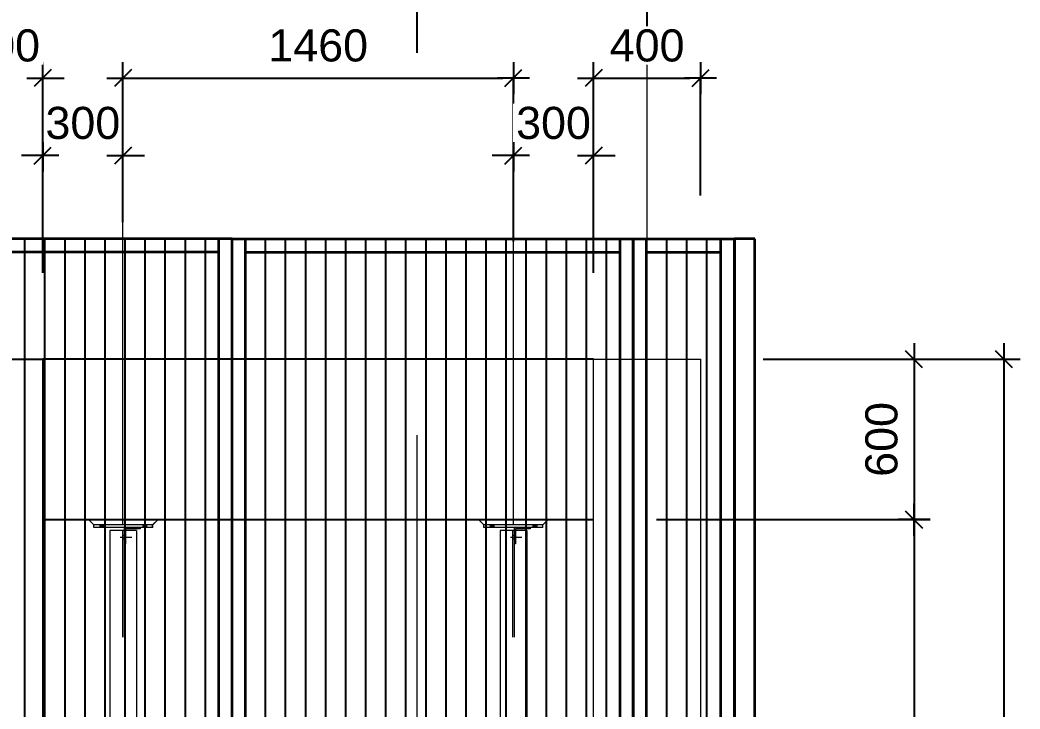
# Model space of a CAD drawing. Header units: millimetres. Extents: x 652937 to 1670132, y 1473552 to 2851037.
# Drawn here: x 663473.683 to 663477.422, y 1524566.7 to 1524569.277 of the extents above; entities that cross this region are included whole.
import ezdxf

# ---------------------------------------------------------------- set-up
doc = ezdxf.new("R2010")
doc.units = ezdxf.units.MM
for name, pattern in [('Grid Line', [22.225, 12.7, -3.175, 3.175, -3.175]), ('HIDDEN', [0.375, 0.25, -0.125]), ('XKITLINE00', [0]), ('XKITLINE02', [4, 2, -2])]:
    doc.linetypes.add(name, pattern=pattern)
doc.layers.get('Defpoints').update_dxf_attribs({"color": 255})
doc.layers.add('000 - 0_HIDE_OBJ_FRAMING_DEF_SUB', color=1, linetype='Continuous', plot=False)
for name, color, linetype, lineweight in [('A-230-M_FLOOR', 2, 'Continuous', 25), ('A-GENM', 37, 'Continuous', 9), ('Bolt', 7, 'Continuous', 0), ('Part', 2, 'Continuous', 0), ('Z-030-M_GRID', 1, 'Continuous', 9)]:
    doc.layers.add(name, color=color, linetype=linetype, lineweight=lineweight)
doc.layers.add('S-DIM', color=7, linetype='Continuous')
doc.styles.add('Arial', font='arial.ttf')
doc.dimstyles.new('Dim 40 - Cen', dxfattribs={"dimscale": 0.04, "dimtxt": 3, "dimasz": 1, "dimexe": 0, "dimexo": 1, "dimgap": 1.5, "dimtad": 1, "dimdec": 0, "dimlfac": 1000, "dimzin": 1, "dimdsep": 46, "dimtxsty": 'Arial', "dimblk": 'CEN1', "dimcen": 0.09, "dimclrd": 1, "dimclre": 49, "dimclrt": 3, "dimadec": 0, "dimazin": 0, "dimtfac": 1, "dimtdec": 0, "dimtix": 1, "dimtofl": 0, "dimtmove": 2, "dimatfit": 3, "dimfxl": 1, "dimtfill": 1, "dimtolj": 1, "dimtzin": 0, "dimarcsym": 1})
doc.dimstyles.new('Dim 40 - End', dxfattribs={"dimscale": 0.04, "dimtxt": 3, "dimasz": 1, "dimexe": 0, "dimexo": 2.5, "dimgap": 1.5, "dimtad": 1, "dimdec": 0, "dimlfac": 1000, "dimzin": 1, "dimdsep": 46, "dimtxsty": 'Arial', "dimblk": 'END', "dimcen": 0.09, "dimclrd": 1, "dimclre": 49, "dimclrt": 3, "dimadec": 0, "dimazin": 0, "dimtfac": 1, "dimtdec": 0, "dimtix": 1, "dimtofl": 0, "dimtmove": 2, "dimatfit": 3, "dimfxl": 1, "dimtfill": 1, "dimtfillclr": 256, "dimtolj": 1, "dimtzin": 0, "dimarcsym": 0})

# ---------------------------------------------------------------- blocks, each defined once
blk = doc.blocks.new('GM_Louver Grill Vertical Z1 - Z Profile-22981246-ENT 3 ELE-1 Sheet')
at = {"layer": '000 - 0_HIDE_OBJ_FRAMING_DEF_SUB'}
blk.add_line((1611284.3, 108890), (1611284.3, 114870), dxfattribs=at)
blk = doc.blocks.new('GM_Louver Grill Vertical Z1 - Z Profile-V54-ENT 3 ELE-1 Sheet')
at = {"layer": '000 - 0_HIDE_OBJ_FRAMING_DEF_SUB'}
blk.add_line((1603484.3, 106110.5), (1603484.3, 114870), dxfattribs=at)
blk = doc.blocks.new('E1')
at = {"layer": '000 - 0_HIDE_OBJ_FRAMING_DEF_SUB', "color": 1, "lineweight": 35}
for p, q in [((1615909.3, 108890), (1615909.3, 114870)), ((1616009.3, 108890), (1616009.3, 114870)), ((1617409.3, 114870), (1617409.3, 108890)), ((1617509.2, 106110.5), (1617509.2, 114870)), ((1617785.9, 114870), (1617785.9, 106110.5)), ((1615909.3, 114820), (1614509.3, 114820)), ((1616009.3, 114820), (1617409.3, 114820)), ((1617509.2, 114820), (1617785.9, 114820))]:
    blk.add_line(p, q, dxfattribs=at)
for points in [[(1615959.3, 114870), (1614459.3, 114870), (1614459.3, 108890), (1615959.3, 108890)], [(1615959.3, 114870), (1617459.3, 114870), (1617459.3, 108890), (1615959.3, 108890)], [(1617459.2, 114870), (1617835.9, 114870), (1617835.9, 106110.5), (1617459.2, 106110.5)], [(1617913.6, 114870), (1617838, 114870), (1617838, 106110.5), (1617913.6, 106110.5)]]:
    blk.add_lwpolyline(points, close=True, dxfattribs=at)
at = {"layer": 'A-GENM'}
for name, p in [('GM_Louver Grill Vertical Z1 - Z Profile-22981246-ENT 3 ELE-1 Sheet', (3900, 0)), ('GM_Louver Grill Vertical Z1 - Z Profile-22981246-ENT 3 ELE-1 Sheet', (3975, 0)), ('GM_Louver Grill Vertical Z1 - Z Profile-22981246-ENT 3 ELE-1 Sheet', (4050, 0)), ('GM_Louver Grill Vertical Z1 - Z Profile-22981246-ENT 3 ELE-1 Sheet', (4125, 0)), ('GM_Louver Grill Vertical Z1 - Z Profile-22981246-ENT 3 ELE-1 Sheet', (4200, 0)), ('GM_Louver Grill Vertical Z1 - Z Profile-22981246-ENT 3 ELE-1 Sheet', (4275, 0)), ('GM_Louver Grill Vertical Z1 - Z Profile-22981246-ENT 3 ELE-1 Sheet', (4350, 0)), ('GM_Louver Grill Vertical Z1 - Z Profile-22981246-ENT 3 ELE-1 Sheet', (4425, 0)), ('GM_Louver Grill Vertical Z1 - Z Profile-22981246-ENT 3 ELE-1 Sheet', (4500, 0)), ('GM_Louver Grill Vertical Z1 - Z Profile-22981246-ENT 3 ELE-1 Sheet', (4575, 0)), ('GM_Louver Grill Vertical Z1 - Z Profile-22981246-ENT 3 ELE-1 Sheet', (4800, 0)), ('GM_Louver Grill Vertical Z1 - Z Profile-22981246-ENT 3 ELE-1 Sheet', (4875, 0)), ('GM_Louver Grill Vertical Z1 - Z Profile-22981246-ENT 3 ELE-1 Sheet', (4950, 0)), ('GM_Louver Grill Vertical Z1 - Z Profile-22981246-ENT 3 ELE-1 Sheet', (5025, 0)), ('GM_Louver Grill Vertical Z1 - Z Profile-22981246-ENT 3 ELE-1 Sheet', (5100, 0)), ('GM_Louver Grill Vertical Z1 - Z Profile-22981246-ENT 3 ELE-1 Sheet', (5175, 0)), ('GM_Louver Grill Vertical Z1 - Z Profile-22981246-ENT 3 ELE-1 Sheet', (5250, 0)), ('GM_Louver Grill Vertical Z1 - Z Profile-22981246-ENT 3 ELE-1 Sheet', (5324.9, 0)), ('GM_Louver Grill Vertical Z1 - Z Profile-22981246-ENT 3 ELE-1 Sheet', (5399.9, 0)), ('GM_Louver Grill Vertical Z1 - Z Profile-22981246-ENT 3 ELE-1 Sheet', (5474.9, 0)), ('GM_Louver Grill Vertical Z1 - Z Profile-22981246-ENT 3 ELE-1 Sheet', (5549.9, 0)), ('GM_Louver Grill Vertical Z1 - Z Profile-22981246-ENT 3 ELE-1 Sheet', (5624.9, 0)), ('GM_Louver Grill Vertical Z1 - Z Profile-22981246-ENT 3 ELE-1 Sheet', (5699.9, 0)), ('GM_Louver Grill Vertical Z1 - Z Profile-22981246-ENT 3 ELE-1 Sheet', (5774.9, 0)), ('GM_Louver Grill Vertical Z1 - Z Profile-22981246-ENT 3 ELE-1 Sheet', (5849.9, 0)), ('GM_Louver Grill Vertical Z1 - Z Profile-22981246-ENT 3 ELE-1 Sheet', (5924.9, 0)), ('GM_Louver Grill Vertical Z1 - Z Profile-22981246-ENT 3 ELE-1 Sheet', (5999.9, 0)), ('GM_Louver Grill Vertical Z1 - Z Profile-22981246-ENT 3 ELE-1 Sheet', (6074.9, 0)), ('GM_Louver Grill Vertical Z1 - Z Profile-V54-ENT 3 ELE-1 Sheet', (14100.5, 0)), ('GM_Louver Grill Vertical Z1 - Z Profile-V54-ENT 3 ELE-1 Sheet', (14175.5, 0)), ('GM_Louver Grill Vertical Z1 - Z Profile-V54-ENT 3 ELE-1 Sheet', (14250.5, 0))]:
    blk.add_blockref(name, p, dxfattribs=at)
blk = doc.blocks.new('CEN1')
at = {"color": 1}
for p, q in [((0, 1.5), (0, -1.5)), ((1.5, 0), (-1.5, 0))]:
    blk.add_line(p, q, dxfattribs=at)
at = {"color": 3}
blk.add_circle((0, 0), 0.75, dxfattribs=at)
blk = doc.blocks.new('*D98')
at = {"color": 49, "lineweight": -2, "transparency": 16777216}
for p, q in [((663475.168, 1524569.1535), (663475.168, 1524569.4176)), ((663476.028, 1524569.145), (663476.028, 1524569.4176))]:
    blk.add_line(p, q, dxfattribs=at)
at = {"color": 1, "lineweight": -2, "transparency": 16777216}
blk.add_line((663475.208, 1524569.4176), (663475.988, 1524569.4176), dxfattribs=at)
at = {"layer": 'Defpoints', "color": 0, "transparency": 16777216}
for p in [(663476.028, 1524569.4176), (663475.168, 1524569.1135), (663476.028, 1524569.105)]:
    blk.add_point(p, dxfattribs=at)
at = {"color": 1, "lineweight": -2, "transparency": 16777216, "xscale": 0.04, "yscale": 0.04, "zscale": 0.04, "rotation": 180}
blk.add_blockref('CEN1', (663475.168, 1524569.4176), dxfattribs=at)
at = {"color": 1, "lineweight": -2, "transparency": 16777216, "xscale": 0.04, "yscale": 0.04, "zscale": 0.04}
blk.add_blockref('CEN1', (663476.028, 1524569.4176), dxfattribs=at)
at = {"color": 3, "transparency": 16777216, "insert": (663475.598, 1524569.5389), "char_height": 0.12, "attachment_point": 5, "style": 'Arial', "bg_fill": 3, "box_fill_scale": 1.1, "bg_fill_color": 256, "bg_fill_true_color": 13158600, "bg_fill_transparency": 0}
blk.add_mtext('\\A1;860', dxfattribs=at)
blk = doc.blocks.new('*D221')
at = {"color": 49, "lineweight": -2, "transparency": 16777216}
for p, q in [((663473.618, 1524569.1259), (663473.618, 1524569.4176)), ((663475.168, 1524569.2414), (663475.168, 1524569.4176))]:
    blk.add_line(p, q, dxfattribs=at)
at = {"color": 1, "lineweight": -2, "transparency": 16777216}
blk.add_line((663473.658, 1524569.4176), (663475.128, 1524569.4176), dxfattribs=at)
at = {"layer": 'Defpoints', "color": 0, "transparency": 16777216}
for p in [(663475.168, 1524569.4176), (663475.168, 1524569.2014), (663473.618, 1524569.0859)]:
    blk.add_point(p, dxfattribs=at)
at = {"color": 1, "lineweight": -2, "transparency": 16777216, "xscale": 0.04, "yscale": 0.04, "zscale": 0.04, "rotation": 180}
blk.add_blockref('CEN1', (663473.618, 1524569.4176), dxfattribs=at)
at = {"color": 1, "lineweight": -2, "transparency": 16777216, "xscale": 0.04, "yscale": 0.04, "zscale": 0.04}
blk.add_blockref('CEN1', (663475.168, 1524569.4176), dxfattribs=at)
at = {"color": 3, "transparency": 16777216, "insert": (663474.393, 1524569.5389), "char_height": 0.12, "attachment_point": 5, "style": 'Arial', "bg_fill": 3, "box_fill_scale": 1.1, "bg_fill_color": 256, "bg_fill_true_color": 13158600, "bg_fill_transparency": 0}
blk.add_mtext('\\A1;1550', dxfattribs=at)
blk = doc.blocks.new('END')
at = {"color": 1}
for p, q in [((0, 1.5), (0, -1.5)), ((1.5, 0), (-1.5, 0))]:
    blk.add_line(p, q, dxfattribs=at)
at = {"color": 3}
blk.add_line((-0.795, -0.795), (0.795, 0.795), dxfattribs=at)
blk = doc.blocks.new('*D255')
at = {"layer": 'Defpoints', "color": 0, "transparency": 16777216}
for p in [(663473.768, 1524569.0593), (663473.468, 1524568.5208), (663473.768, 1524568.5208)]:
    blk.add_point(p, dxfattribs=at)
at = {"layer": 'S-DIM', "color": 1, "lineweight": -2, "transparency": 16777216}
for p, q in [((663473.428, 1524569.0593), (663473.388, 1524569.0593)), ((663473.808, 1524569.0593), (663473.848, 1524569.0593))]:
    blk.add_line(p, q, dxfattribs=at)
at = {"layer": 'S-DIM', "color": 49, "lineweight": -2, "transparency": 16777216}
for p, q in [((663473.468, 1524568.6208), (663473.468, 1524569.0593)), ((663473.768, 1524568.6208), (663473.768, 1524569.0593))]:
    blk.add_line(p, q, dxfattribs=at)
at = {"layer": 'S-DIM', "color": 1, "lineweight": -2, "transparency": 16777216, "xscale": 0.04, "yscale": 0.04, "zscale": 0.04}
blk.add_blockref('END', (663473.468, 1524569.0593), dxfattribs=at)
at = {"layer": 'S-DIM', "color": 1, "lineweight": -2, "transparency": 16777216, "xscale": 0.04, "yscale": 0.04, "zscale": 0.04, "rotation": 180}
blk.add_blockref('END', (663473.768, 1524569.0593), dxfattribs=at)
at = {"layer": 'S-DIM', "color": 3, "transparency": 16777216, "insert": (663473.618, 1524569.1806), "char_height": 0.12, "attachment_point": 5, "style": 'Arial', "bg_fill": 3, "box_fill_scale": 1.1, "bg_fill_color": 256, "bg_fill_true_color": 13158600, "bg_fill_transparency": 0}
blk.add_mtext('\\A1;300', dxfattribs=at)
blk = doc.blocks.new('*D256')
at = {"layer": 'Defpoints', "color": 0, "transparency": 16777216}
for p in [(663474.068, 1524568.7696), (663474.068, 1524568.4205), (663473.768, 1524568.2311)]:
    blk.add_point(p, dxfattribs=at)
at = {"layer": 'S-DIM', "color": 1, "lineweight": -2, "transparency": 16777216}
for p, q in [((663473.728, 1524568.7696), (663473.688, 1524568.7696)), ((663474.108, 1524568.7696), (663474.148, 1524568.7696))]:
    blk.add_line(p, q, dxfattribs=at)
at = {"layer": 'S-DIM', "color": 49, "lineweight": -2, "transparency": 16777216}
for p, q in [((663473.768, 1524568.3311), (663473.768, 1524568.7696)), ((663474.068, 1524568.5205), (663474.068, 1524568.7696))]:
    blk.add_line(p, q, dxfattribs=at)
at = {"layer": 'S-DIM', "color": 1, "lineweight": -2, "transparency": 16777216, "xscale": 0.04, "yscale": 0.04, "zscale": 0.04}
blk.add_blockref('END', (663473.768, 1524568.7696), dxfattribs=at)
at = {"layer": 'S-DIM', "color": 1, "lineweight": -2, "transparency": 16777216, "xscale": 0.04, "yscale": 0.04, "zscale": 0.04, "rotation": 180}
blk.add_blockref('END', (663474.068, 1524568.7696), dxfattribs=at)
at = {"layer": 'S-DIM', "color": 3, "transparency": 16777216, "insert": (663473.918, 1524568.8909), "char_height": 0.12, "attachment_point": 5, "style": 'Arial', "bg_fill": 3, "box_fill_scale": 1.1, "bg_fill_color": 256, "bg_fill_true_color": 13158600, "bg_fill_transparency": 0}
blk.add_mtext('\\A1;300', dxfattribs=at)
blk = doc.blocks.new('*D257')
at = {"layer": 'Defpoints', "color": 0, "transparency": 16777216}
for p in [(663475.528, 1524569.0593), (663474.068, 1524568.6451), (663475.528, 1524568.6382)]:
    blk.add_point(p, dxfattribs=at)
at = {"layer": 'S-DIM', "color": 49, "lineweight": -2, "transparency": 16777216}
for p, q in [((663474.068, 1524568.7451), (663474.068, 1524569.0593)), ((663475.528, 1524568.7382), (663475.528, 1524569.0593))]:
    blk.add_line(p, q, dxfattribs=at)
at = {"layer": 'S-DIM', "color": 1, "lineweight": -2, "transparency": 16777216}
blk.add_line((663474.108, 1524569.0593), (663475.488, 1524569.0593), dxfattribs=at)
at = {"layer": 'S-DIM', "color": 1, "lineweight": -2, "transparency": 16777216, "xscale": 0.04, "yscale": 0.04, "zscale": 0.04, "rotation": 180}
blk.add_blockref('END', (663474.068, 1524569.0593), dxfattribs=at)
at = {"layer": 'S-DIM', "color": 1, "lineweight": -2, "transparency": 16777216, "xscale": 0.04, "yscale": 0.04, "zscale": 0.04}
blk.add_blockref('END', (663475.528, 1524569.0593), dxfattribs=at)
at = {"layer": 'S-DIM', "color": 3, "transparency": 16777216, "insert": (663474.798, 1524569.1806), "char_height": 0.12, "attachment_point": 5, "style": 'Arial', "bg_fill": 3, "box_fill_scale": 1.1, "bg_fill_color": 256, "bg_fill_true_color": 13158600, "bg_fill_transparency": 0}
blk.add_mtext('\\A1;1460', dxfattribs=at)
blk = doc.blocks.new('*D258')
at = {"layer": 'Defpoints', "color": 0, "transparency": 16777216}
for p in [(663475.828, 1524568.7696), (663475.528, 1524568.3485), (663475.828, 1524568.2311)]:
    blk.add_point(p, dxfattribs=at)
at = {"layer": 'S-DIM', "color": 1, "lineweight": -2, "transparency": 16777216}
for p, q in [((663475.488, 1524568.7696), (663475.448, 1524568.7696)), ((663475.868, 1524568.7696), (663475.908, 1524568.7696))]:
    blk.add_line(p, q, dxfattribs=at)
at = {"layer": 'S-DIM', "color": 49, "lineweight": -2, "transparency": 16777216}
for p, q in [((663475.528, 1524568.4485), (663475.528, 1524568.7696)), ((663475.828, 1524568.3311), (663475.828, 1524568.7696))]:
    blk.add_line(p, q, dxfattribs=at)
at = {"layer": 'S-DIM', "color": 1, "lineweight": -2, "transparency": 16777216, "xscale": 0.04, "yscale": 0.04, "zscale": 0.04}
blk.add_blockref('END', (663475.528, 1524568.7696), dxfattribs=at)
at = {"layer": 'S-DIM', "color": 1, "lineweight": -2, "transparency": 16777216, "xscale": 0.04, "yscale": 0.04, "zscale": 0.04, "rotation": 180}
blk.add_blockref('END', (663475.828, 1524568.7696), dxfattribs=at)
at = {"layer": 'S-DIM', "color": 3, "transparency": 16777216, "insert": (663475.678, 1524568.8909), "char_height": 0.12, "attachment_point": 5, "style": 'Arial', "bg_fill": 3, "box_fill_scale": 1.1, "bg_fill_color": 256, "bg_fill_true_color": 13158600, "bg_fill_transparency": 0}
blk.add_mtext('\\A1;300', dxfattribs=at)
blk = doc.blocks.new('*D259')
at = {"layer": 'Defpoints', "color": 0, "transparency": 16777216}
for p in [(663476.228, 1524569.0593), (663475.828, 1524568.5208), (663476.228, 1524568.5208)]:
    blk.add_point(p, dxfattribs=at)
at = {"layer": 'S-DIM', "color": 49, "lineweight": -2, "transparency": 16777216}
for p, q in [((663475.828, 1524568.6208), (663475.828, 1524569.0593)), ((663476.228, 1524568.6208), (663476.228, 1524569.0593))]:
    blk.add_line(p, q, dxfattribs=at)
at = {"layer": 'S-DIM', "color": 1, "lineweight": -2, "transparency": 16777216}
blk.add_line((663475.868, 1524569.0593), (663476.188, 1524569.0593), dxfattribs=at)
at = {"layer": 'S-DIM', "color": 1, "lineweight": -2, "transparency": 16777216, "xscale": 0.04, "yscale": 0.04, "zscale": 0.04, "rotation": 180}
blk.add_blockref('END', (663475.828, 1524569.0593), dxfattribs=at)
at = {"layer": 'S-DIM', "color": 1, "lineweight": -2, "transparency": 16777216, "xscale": 0.04, "yscale": 0.04, "zscale": 0.04}
blk.add_blockref('END', (663476.228, 1524569.0593), dxfattribs=at)
at = {"layer": 'S-DIM', "color": 3, "transparency": 16777216, "insert": (663476.028, 1524569.1806), "char_height": 0.12, "attachment_point": 5, "style": 'Arial', "bg_fill": 3, "box_fill_scale": 1.1, "bg_fill_color": 256, "bg_fill_true_color": 13158600, "bg_fill_transparency": 0}
blk.add_mtext('\\A1;400', dxfattribs=at)
blk = doc.blocks.new('*D260')
at = {"layer": 'Defpoints', "color": 0, "transparency": 16777216}
for p in [(663476.3625, 1524568.0081), (663475.9625, 1524567.4081), (663477.0261, 1524567.4081)]:
    blk.add_point(p, dxfattribs=at)
at = {"layer": 'S-DIM', "color": 49, "lineweight": -2, "transparency": 16777216}
for p, q in [((663476.4625, 1524568.0081), (663477.0261, 1524568.0081)), ((663476.0625, 1524567.4081), (663477.0261, 1524567.4081))]:
    blk.add_line(p, q, dxfattribs=at)
at = {"layer": 'S-DIM', "color": 1, "lineweight": -2, "transparency": 16777216}
blk.add_line((663477.0261, 1524567.9681), (663477.0261, 1524567.4481), dxfattribs=at)
at = {"layer": 'S-DIM', "color": 1, "lineweight": -2, "transparency": 16777216, "xscale": 0.04, "yscale": 0.04, "zscale": 0.04}
for p, rotation in [((663477.0261, 1524568.0081), 90), ((663477.0261, 1524567.4081), 270)]:
    blk.add_blockref('END', p, dxfattribs=dict(at, rotation=rotation))
at = {"layer": 'S-DIM', "color": 3, "transparency": 16777216, "insert": (663476.9048, 1524567.7081), "char_height": 0.12, "attachment_point": 5, "rotation": 90, "style": 'Arial', "bg_fill": 3, "box_fill_scale": 1.1, "bg_fill_color": 256, "bg_fill_true_color": 13158600, "bg_fill_transparency": 0}
blk.add_mtext('\\A1;600', dxfattribs=at)
blk = doc.blocks.new('*D261')
at = {"layer": 'Defpoints', "color": 0, "transparency": 16777216}
for p in [(663475.9625, 1524567.4081), (663475.9625, 1524564.2831), (663477.0261, 1524564.2831)]:
    blk.add_point(p, dxfattribs=at)
at = {"layer": 'S-DIM', "color": 49, "lineweight": -2, "transparency": 16777216}
for p, q in [((663476.0625, 1524567.4081), (663477.0261, 1524567.4081)), ((663476.0625, 1524564.2831), (663477.0261, 1524564.2831))]:
    blk.add_line(p, q, dxfattribs=at)
at = {"layer": 'S-DIM', "color": 1, "lineweight": -2, "transparency": 16777216}
blk.add_line((663477.0261, 1524567.3681), (663477.0261, 1524564.3231), dxfattribs=at)
at = {"layer": 'S-DIM', "color": 1, "lineweight": -2, "transparency": 16777216, "xscale": 0.04, "yscale": 0.04, "zscale": 0.04}
for p, rotation in [((663477.0261, 1524567.4081), 90), ((663477.0261, 1524564.2831), 270)]:
    blk.add_blockref('END', p, dxfattribs=dict(at, rotation=rotation))
at = {"layer": 'S-DIM', "color": 3, "transparency": 16777216, "insert": (663476.9047, 1524565.8456), "char_height": 0.12, "attachment_point": 5, "rotation": 90, "style": 'Arial', "bg_fill": 3, "box_fill_scale": 1.1, "bg_fill_color": 256, "bg_fill_true_color": 13158600, "bg_fill_transparency": 0}
blk.add_mtext('\\A1;3125', dxfattribs=at)
blk = doc.blocks.new('*D266')
at = {"layer": 'Defpoints', "color": 0, "transparency": 16777216}
for p in [(663476.7133, 1524568.0081), (663476.7133, 1524559.2381), (663477.3623, 1524559.2381)]:
    blk.add_point(p, dxfattribs=at)
at = {"layer": 'S-DIM', "color": 49, "lineweight": -2, "transparency": 16777216}
for p, q in [((663476.8133, 1524568.0081), (663477.3623, 1524568.0081)), ((663476.8133, 1524559.2381), (663477.3623, 1524559.2381))]:
    blk.add_line(p, q, dxfattribs=at)
at = {"layer": 'S-DIM', "color": 1, "lineweight": -2, "transparency": 16777216}
blk.add_line((663477.3623, 1524567.9681), (663477.3623, 1524559.2781), dxfattribs=at)
at = {"layer": 'S-DIM', "color": 1, "lineweight": -2, "transparency": 16777216, "xscale": 0.04, "yscale": 0.04, "zscale": 0.04}
for p, rotation in [((663477.3623, 1524568.0081), 90), ((663477.3623, 1524559.2381), 270)]:
    blk.add_blockref('END', p, dxfattribs=dict(at, rotation=rotation))
at = {"layer": 'S-DIM', "color": 3, "transparency": 16777216, "insert": (663477.241, 1524563.6231), "char_height": 0.12, "attachment_point": 5, "rotation": 90, "style": 'Arial', "bg_fill": 3, "box_fill_scale": 1.1, "bg_fill_color": 256, "bg_fill_true_color": 13158600, "bg_fill_transparency": 0}
blk.add_mtext('\\A1;8770', dxfattribs=at)
blk = doc.blocks.new('*A21803250')
at = {"layer": 'Part', "linetype": 'XKITLINE00', "lineweight": 0}
for p, q in [((64.903092, 62.85), (64.903092, 62.9)), ((66.003263, 62.9), (64.903092, 62.9)), ((66.003263, 62.85), (64.903092, 62.85)), ((64.903263, 62.85), (64.903263, 62.9)), ((66.003263, 62.85), (66.003263, 62.9))]:
    blk.add_line(p, q, dxfattribs=at)
at = {"layer": 'Part', "linetype": 'XKITLINE02', "lineweight": 0}
blk.add_line((66.003092, 62.85), (66.003092, 62.9), dxfattribs=at)
blk = doc.blocks.new('*A21813251')
at = {"layer": 'Part', "linetype": 'XKITLINE00', "lineweight": 0}
for p, q in [((65.468131, 62.85), (65.468131, 62.8)), ((65.468224, 62.85), (65.468224, 62.8)), ((65.493224, 62.825), (65.493224, 62.8)), ((65.768224, 62.825), (65.493224, 62.825)), ((65.768224, 62.825), (65.768224, 62.85))]:
    blk.add_line(p, q, dxfattribs=at)
at = {"layer": 'Part', "linetype": 'XKITLINE02', "lineweight": 0}
for p, q in [((65.768224, 62.85), (65.468131, 62.85)), ((65.493224, 62.825), (65.493131, 62.825)), ((65.493131, 62.825), (65.493131, 62.55)), ((65.493224, 62.825), (65.493131, 62.825)), ((65.768131, 62.85), (65.768131, 62.825)), ((65.468131, 62.8), (65.468131, 62.55)), ((65.468224, 62.8), (65.468224, 62.55)), ((65.493224, 62.8), (65.493224, 62.55)), ((65.493224, 62.55), (65.468131, 62.55))]:
    blk.add_line(p, q, dxfattribs=at)
blk = doc.blocks.new('*A21823252')
at = {"layer": 'Part', "linetype": 'XKITLINE00', "lineweight": 0}
for p, q in [((64.803061, 63), (64.903092, 62.9)), ((64.903263, 62.9), (64.803294, 63)), ((66.003263, 62.9), (64.903092, 62.9)), ((66.103294, 63), (66.003263, 62.9))]:
    blk.add_line(p, q, dxfattribs=at)
at = {"layer": 'Part', "linetype": 'XKITLINE02', "lineweight": 0}
for p, q in [((64.803294, 63), (64.803061, 63)), ((64.803061, 63), (66.103294, 63)), ((66.003092, 62.9), (66.103061, 63)), ((66.003263, 62.9), (66.003092, 62.9))]:
    blk.add_line(p, q, dxfattribs=at)
blk = doc.blocks.new('*A21833253')
at = {"layer": 'Bolt', "linetype": 'XKITLINE02', "lineweight": 0}
for p, q in [((65.398578, 62.675), (65.613178, 62.675)), ((65.438167, 62.64), (65.468167, 62.64)), ((65.438188, 62.71), (65.468188, 62.71)), ((65.468147, 62.64), (65.493147, 62.64)), ((65.468208, 62.71), (65.493208, 62.71))]:
    blk.add_line(p, q, dxfattribs=at)
blk = doc.blocks.new('*A21843254')
at = {"layer": 'Bolt'}
for points in [[(65.088, 62.9), (65.088, 62.85), (65.018, 62.85), (65.018, 62.9)], [(65.888, 62.9), (65.888, 62.85), (65.818, 62.85), (65.818, 62.9)]]:
    blk.add_hatch(color=256, dxfattribs=at).paths.add_polyline_path(points, flags=17)
at = {"layer": 'Bolt', "linetype": 'XKITLINE00', "lineweight": 0}
for p, q in [((65.018, 62.9), (65.018, 62.85)), ((65.053, 62.9), (65.053, 62.85)), ((65.088, 62.9), (65.088, 62.85)), ((65.818, 62.9), (65.818, 62.85)), ((65.853, 62.9), (65.853, 62.85)), ((65.888, 62.9), (65.888, 62.85))]:
    blk.add_line(p, q, dxfattribs=at)
blk = doc.blocks.new('*A23033373')
at = {"layer": 'Part', "linetype": 'XKITLINE00', "lineweight": 0}
for p, q in [((72.997629, 62.8), (72.497474, 62.8)), ((72.497487, 62.8), (72.497487, 59.15)), ((72.497629, 62.8), (72.497629, 59.15)), ((72.997629, 62.8), (72.997629, 59.15)), ((72.497487, 58.825), (72.497487, 51.65)), ((72.497629, 58.825), (72.497629, 51.65)), ((72.997629, 58.795), (72.997629, 51.65)), ((72.497487, 51.325), (72.497487, 47.6)), ((72.497629, 51.325), (72.497629, 47.6)), ((72.997629, 51.295), (72.997629, 47.6)), ((72.997629, 47.6), (72.497474, 47.6))]:
    blk.add_line(p, q, dxfattribs=at)
at = {"layer": 'Part', "linetype": 'XKITLINE02', "lineweight": 0}
for p, q in [((72.497474, 62.8), (72.497474, 47.6)), ((72.497617, 62.8), (72.497617, 47.6)), ((72.732487, 62.8), (72.732487, 47.6)), ((72.732617, 62.8), (72.732617, 47.6)), ((72.762487, 62.8), (72.762487, 47.6)), ((72.762617, 62.8), (72.762617, 47.6)), ((72.997474, 62.8), (72.997474, 47.6)), ((72.997487, 62.8), (72.997487, 47.6)), ((72.997617, 62.8), (72.997617, 47.6)), ((72.497487, 59.15), (72.497487, 58.825)), ((72.497629, 59.15), (72.497629, 58.825)), ((72.997629, 59.15), (72.997629, 58.795)), ((72.497487, 51.65), (72.497487, 51.325)), ((72.497629, 51.65), (72.497629, 51.325)), ((72.997629, 51.65), (72.997629, 51.295))]:
    blk.add_line(p, q, dxfattribs=at)
blk = doc.blocks.new('*A23103380')
at = {"layer": 'Part', "linetype": 'XKITLINE00', "lineweight": 0}
for p, q in [((72.097436, 63), (72.197467, 62.9)), ((72.197637, 62.9), (72.097668, 63)), ((73.297637, 62.9), (72.197467, 62.9)), ((73.397668, 63), (73.297637, 62.9))]:
    blk.add_line(p, q, dxfattribs=at)
at = {"layer": 'Part', "linetype": 'XKITLINE02', "lineweight": 0}
for p, q in [((72.097668, 63), (72.097436, 63)), ((72.097436, 63), (73.397668, 63)), ((73.297467, 62.9), (73.397436, 63)), ((73.297637, 62.9), (73.297467, 62.9))]:
    blk.add_line(p, q, dxfattribs=at)
blk = doc.blocks.new('*A23113381')
at = {"layer": 'Bolt', "linetype": 'XKITLINE02', "lineweight": 0}
for p, q in [((72.692952, 62.675), (72.907552, 62.675)), ((72.732541, 62.64), (72.762541, 62.64)), ((72.732563, 62.71), (72.762563, 62.71)), ((72.762522, 62.64), (72.787522, 62.64)), ((72.762582, 62.71), (72.787582, 62.71))]:
    blk.add_line(p, q, dxfattribs=at)
blk = doc.blocks.new('*A23123382')
at = {"layer": 'Part', "linetype": 'XKITLINE00', "lineweight": 0}
for p, q in [((72.197467, 62.85), (72.197467, 62.9)), ((73.297637, 62.9), (72.197467, 62.9)), ((73.297637, 62.85), (72.197467, 62.85)), ((72.197637, 62.85), (72.197637, 62.9)), ((73.297637, 62.85), (73.297637, 62.9))]:
    blk.add_line(p, q, dxfattribs=at)
at = {"layer": 'Part', "linetype": 'XKITLINE02', "lineweight": 0}
blk.add_line((73.297467, 62.85), (73.297467, 62.9), dxfattribs=at)
blk = doc.blocks.new('*A23133383')
at = {"layer": 'Part', "linetype": 'XKITLINE00', "lineweight": 0}
for p, q in [((72.762505, 62.85), (72.762505, 62.8)), ((72.762598, 62.85), (72.762598, 62.8)), ((72.787598, 62.825), (72.787598, 62.8)), ((73.062598, 62.825), (72.787598, 62.825)), ((73.062598, 62.825), (73.062598, 62.85))]:
    blk.add_line(p, q, dxfattribs=at)
at = {"layer": 'Part', "linetype": 'XKITLINE02', "lineweight": 0}
for p, q in [((73.062598, 62.85), (72.762505, 62.85)), ((72.787598, 62.825), (72.787505, 62.825)), ((72.787505, 62.825), (72.787505, 62.55)), ((72.787598, 62.825), (72.787505, 62.825)), ((73.062505, 62.85), (73.062505, 62.825)), ((72.762505, 62.8), (72.762505, 62.55)), ((72.762598, 62.8), (72.762598, 62.55)), ((72.787598, 62.8), (72.787598, 62.55)), ((72.787598, 62.55), (72.762505, 62.55))]:
    blk.add_line(p, q, dxfattribs=at)
blk = doc.blocks.new('*A23143384')
at = {"layer": 'Bolt'}
for points in [[(72.383, 62.9), (72.383, 62.85), (72.313, 62.85), (72.313, 62.9)], [(73.183, 62.9), (73.183, 62.85), (73.113, 62.85), (73.113, 62.9)]]:
    blk.add_hatch(color=256, dxfattribs=at).paths.add_polyline_path(points, flags=17)
at = {"layer": 'Bolt', "linetype": 'XKITLINE00', "lineweight": 0}
for p, q in [((72.313, 62.9), (72.313, 62.85)), ((72.348, 62.9), (72.348, 62.85)), ((72.383, 62.9), (72.383, 62.85)), ((73.113, 62.9), (73.113, 62.85)), ((73.148, 62.9), (73.148, 62.85)), ((73.183, 62.9), (73.183, 62.85))]:
    blk.add_line(p, q, dxfattribs=at)
blk = doc.blocks.new('*A23193389')
at = {"layer": 'Part', "linetype": 'XKITLINE00', "lineweight": 0}
for p, q in [((65.703255, 62.8), (65.2031, 62.8)), ((65.203112, 62.8), (65.203112, 59.15)), ((65.203255, 62.8), (65.203255, 59.15)), ((65.703255, 62.8), (65.703255, 59.15)), ((65.203112, 58.825), (65.203112, 51.65)), ((65.203255, 58.825), (65.203255, 51.65)), ((65.703255, 58.795), (65.703255, 51.65)), ((65.203112, 51.325), (65.203112, 47.6)), ((65.203255, 51.325), (65.203255, 47.6)), ((65.703255, 51.295), (65.703255, 47.6)), ((65.703255, 47.6), (65.2031, 47.6))]:
    blk.add_line(p, q, dxfattribs=at)
at = {"layer": 'Part', "linetype": 'XKITLINE02', "lineweight": 0}
for p, q in [((65.2031, 62.8), (65.2031, 47.6)), ((65.203243, 62.8), (65.203243, 47.6)), ((65.438112, 62.8), (65.438112, 47.6)), ((65.438243, 62.8), (65.438243, 47.6)), ((65.468112, 62.8), (65.468112, 47.6)), ((65.468243, 62.8), (65.468243, 47.6)), ((65.7031, 62.8), (65.7031, 47.6)), ((65.703112, 62.8), (65.703112, 47.6)), ((65.703243, 62.8), (65.703243, 47.6)), ((65.203112, 59.15), (65.203112, 58.825)), ((65.203255, 59.15), (65.203255, 58.825)), ((65.703255, 59.15), (65.703255, 58.795)), ((65.203112, 51.65), (65.203112, 51.325)), ((65.203255, 51.65), (65.203255, 51.325)), ((65.703255, 51.65), (65.703255, 51.295))]:
    blk.add_line(p, q, dxfattribs=at)

msp = doc.modelspace()

# ---------------------------------------------------------------- linework, layer by layer
at = {"color": 4}
msp.add_lwpolyline([(663473.468, 1524562.1881), (663473.468, 1524568.0081), (663473.768, 1524568.0081), (663473.768, 1524562.1881)], dxfattribs=at)
at = {"color": 2}
for points in [[(663475.828, 1524568.0081), (663473.768, 1524568.0081)], [(663473.768, 1524567.4081), (663475.828, 1524567.4081)]]:
    msp.add_lwpolyline(points, dxfattribs=at)
at = {"layer": 'A-230-M_FLOOR', "color": 4, "lineweight": 9}
msp.add_lwpolyline([(663475.828, 1524562.1881), (663475.828, 1524568.0081), (663476.228, 1524568.0081), (663476.228, 1524561.7881)], dxfattribs=at)
at = {"layer": 'Z-030-M_GRID', "linetype": 'Grid Line'}
msp.add_line((663475.168, 1524548.6739), (663475.168, 1524570.3058), dxfattribs=at)
at = {"layer": 'Z-030-M_GRID', "color": 251, "linetype": 'Grid Line'}
msp.add_line((663476.028, 1524560.3084), (663476.028, 1524569.1802), dxfattribs=at)
at = {"layer": 'Z-030-M_GRID', "color": 251, "linetype": 'HIDDEN', "ltscale": 10}
for p, q in [((663474.068, 1524567.3881), (663474.068, 1524569.0636)), ((663475.528, 1524567.3881), (663475.528, 1524569.0636))]:
    msp.add_line(p, q, dxfattribs=at)

# ---------------------------------------------------------------- block references
at = {"xscale": 0.001, "yscale": 0.001, "zscale": 0.001}
msp.add_blockref('E1', (661858.517, 1524453.5881), dxfattribs=at)
at = {"lineweight": 0, "xscale": 0.2, "yscale": 0.2, "zscale": 0.2}
for name in ['*A21823252', '*A21803250', '*A21843254', '*A23103380', '*A23123382', '*A23143384', '*A23193389', '*A21813251', '*A23033373', '*A23133383', '*A21833253', '*A23113381']:
    msp.add_blockref(name, (663460.9784, 1524554.8081), dxfattribs=at)

# ---------------------------------------------------------------- next in the draw order: dimensions: what is measured, and where the dimension line sits
dim = msp.add_linear_dim(base=(663476.028, 1524569.4176), p1=(663475.168, 1524569.1135), p2=(663476.028, 1524569.105), dimstyle='Dim 40 - Cen')
dim.commit()
dim.dimension.update_dxf_attribs({"geometry": '*D98', "text_midpoint": (663475.598, 1524569.5389)})
at = {"layer": 'S-DIM', "color": 4}
dim = msp.add_linear_dim(base=(663474.068, 1524568.7696), p1=(663473.768, 1524568.2311), p2=(663474.068, 1524568.4205), dimstyle='Dim 40 - End', dxfattribs=at)
dim.commit()
dim.dimension.update_dxf_attribs({"geometry": '*D256', "text_midpoint": (663473.918, 1524568.8909)})
dim = msp.add_linear_dim(base=(663477.0261, 1524567.4081), p1=(663476.3625, 1524568.0081), p2=(663475.9625, 1524567.4081), angle=90, dimstyle='Dim 40 - End', dxfattribs=at)
dim.commit()
dim.dimension.update_dxf_attribs({"geometry": '*D260', "text_midpoint": (663476.9048, 1524567.7081)})

# ---------------------------------------------------------------- next in the draw order: dimensions: what is measured, and where the dimension line sits
at = {"color": 4}
dim = msp.add_linear_dim(base=(663475.168, 1524569.4176), p1=(663473.618, 1524569.0859), p2=(663475.168, 1524569.2014), dimstyle='Dim 40 - Cen', dxfattribs=at)
dim.commit()
dim.dimension.update_dxf_attribs({"geometry": '*D221', "text_midpoint": (663474.393, 1524569.5389)})
at = {"layer": 'S-DIM', "color": 4}
dim = msp.add_linear_dim(base=(663477.0261, 1524564.2831), p1=(663475.9625, 1524567.4081), p2=(663475.9625, 1524564.2831), angle=90, dimstyle='Dim 40 - End', dxfattribs=at)
dim.commit()
dim.dimension.update_dxf_attribs({"geometry": '*D261', "text_midpoint": (663476.9047, 1524565.8456)})

# ---------------------------------------------------------------- next in the draw order: dimensions: what is measured, and where the dimension line sits
for base, p1, p2, picture, middle in [((663473.768, 1524569.0593), (663473.468, 1524568.5208), (663473.768, 1524568.5208), '*D255', (663473.618, 1524569.1806)), ((663475.528, 1524569.0593), (663474.068, 1524568.6451), (663475.528, 1524568.6382), '*D257', (663474.798, 1524569.1806))]:
    dim = msp.add_linear_dim(base=base, p1=p1, p2=p2, dimstyle='Dim 40 - End', dxfattribs=at)
    dim.commit()
    dim.dimension.update_dxf_attribs({"geometry": picture, "text_midpoint": middle})
dim = msp.add_linear_dim(base=(663477.3623, 1524559.2381), p1=(663476.7133, 1524568.0081), p2=(663476.7133, 1524559.2381), angle=90, dimstyle='Dim 40 - End', dxfattribs=at)
dim.commit()
dim.dimension.update_dxf_attribs({"geometry": '*D266', "text_midpoint": (663477.241, 1524563.6231)})

# ---------------------------------------------------------------- next in the draw order: dimensions: what is measured, and where the dimension line sits
dim = msp.add_linear_dim(base=(663475.828, 1524568.7696), p1=(663475.528, 1524568.3485), p2=(663475.828, 1524568.2311), dimstyle='Dim 40 - End', dxfattribs=at)
dim.commit()
dim.dimension.update_dxf_attribs({"geometry": '*D258', "text_midpoint": (663475.678, 1524568.8909)})

# ---------------------------------------------------------------- next in the draw order: dimensions: what is measured, and where the dimension line sits
dim = msp.add_linear_dim(base=(663476.228, 1524569.0593), p1=(663475.828, 1524568.5208), p2=(663476.228, 1524568.5208), dimstyle='Dim 40 - End', dxfattribs=at)
dim.commit()
dim.dimension.update_dxf_attribs({"geometry": '*D259', "text_midpoint": (663476.028, 1524569.1806)})

doc.saveas('drawing.dxf')
